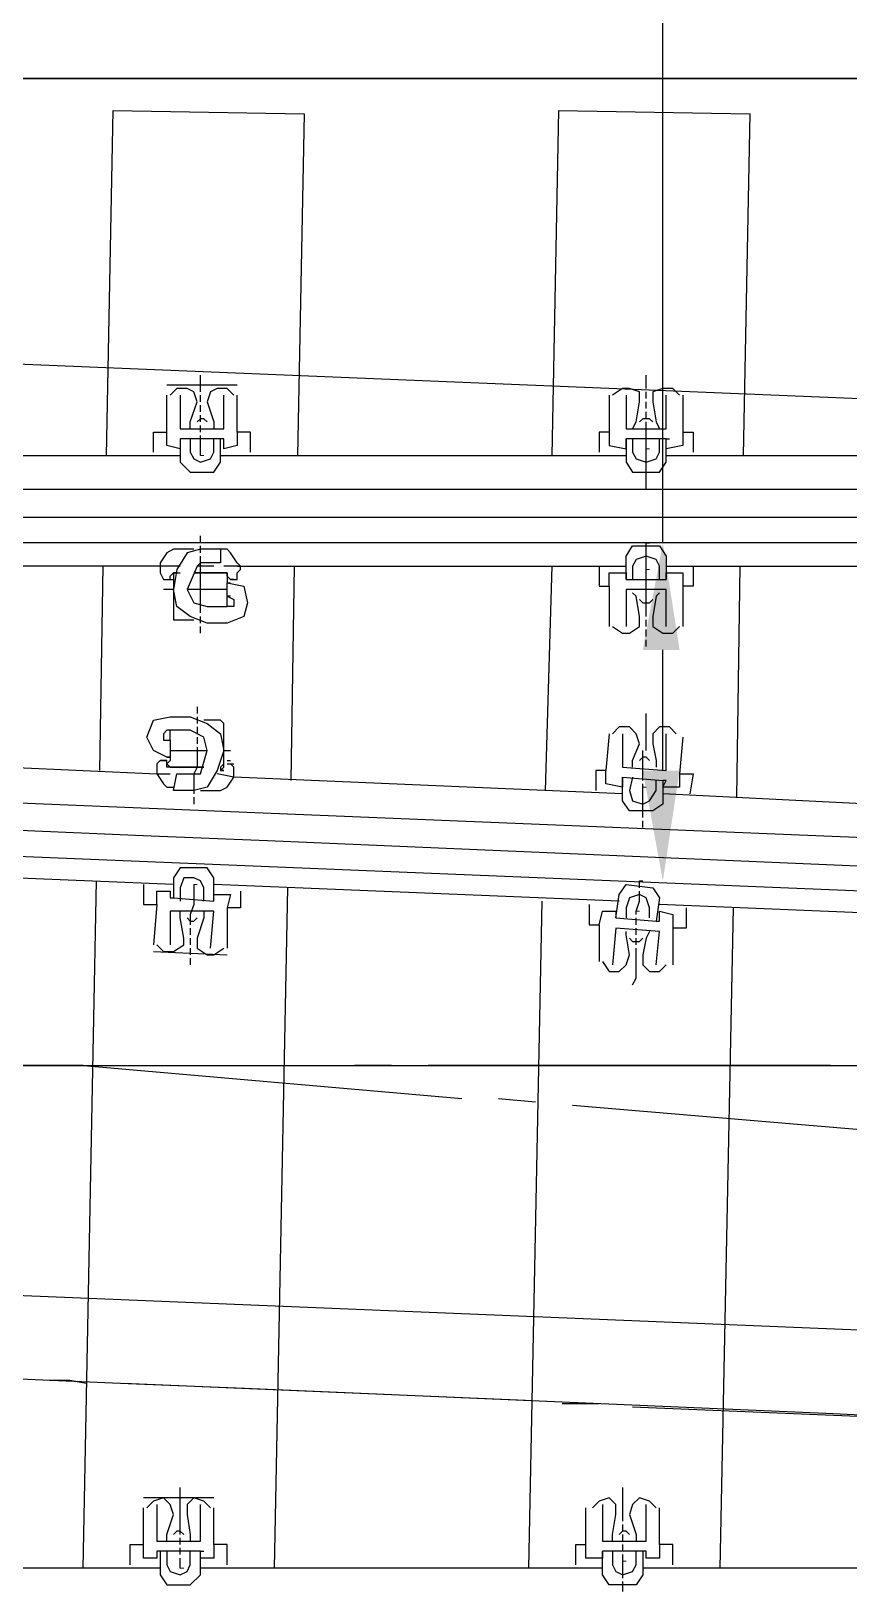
# Model space of a CAD drawing. Header units: millimetres. Extents: x -45 to 90, y -17 to 16.
# Drawn here: x 19.92 to 21.039, y -0.717 to 1.415 of the extents above; entities that cross this region are included whole.
import ezdxf

# ---------------------------------------------------------------- set-up
doc = ezdxf.new("R2010")
doc.units = ezdxf.units.MM
doc.layers.add('PDF_Geometry', color=7, linetype='Continuous')
doc.layers.add('PDF_Solid Fills', color=7, linetype='Continuous')

msp = doc.modelspace()

# ---------------------------------------------------------------- linework, layer by layer
at = {"color": 5}
msp.add_line((0, 1.35), (53.4325, 1.35), dxfattribs=at)
at = {"color": 2}
for p, q in [((0, 0.75), (53.4325, 0.75)), ((0, 0), (53.4325, 0)), ((0, 0), (42.783, 0))]:
    msp.add_line(p, q, dxfattribs=at)
at = {"color": 6}
msp.add_lwpolyline([(-0.0021, -1.3499), (23.64, -1.95), (23.7209, 1.35), (0.0002, 1.3501)], close=True, dxfattribs=at)
at = {"color": 2}
for radius in [500.8082, 500.0582]:
    msp.add_arc((-0.8299, -500.0575), radius, 85.235272, 89.904911, dxfattribs=at)
at = {"layer": 'PDF_Geometry', "lineweight": 25}
for points in [[(20.7844, 0.7151), (20.7844, 2.2233)], [(20.0234, 0.8343), (20.0326, 1.3065), (20.2939, 1.3019), (20.2847, 0.8343)], [(20.6331, 0.8343), (20.6423, 1.3065), (20.9036, 1.3019), (20.8944, 0.8343)], [(32.5654, -0.9971), (32.5096, -0.9928), (29.7237, -0.8144), (26.94, -0.6541), (24.1512, -0.5076), (21.3629, -0.3748), (18.0024, -0.2366), (18.0024, 1.0377), (21.4207, 0.8974), (24.2158, 0.7643), (27.011, 0.6174), (29.8016, 0.4522), (32.5756, 0.2745), (32.616, 0.2745)], [(20.1518, 0.9214), (20.1518, 0.9306), (20.1518, 0.9352), (20.1518, 0.9443)], [(20.7615, 0.926), (20.7615, 0.9352), (20.7615, 0.9399), (20.7615, 0.9443)], [(20.2022, 0.9306), (20.1059, 0.9306)], [(20.138, 0.871), (20.138, 0.8802), (20.1472, 0.9077), (20.1426, 0.9214), (20.1335, 0.926), (20.1197, 0.926), (20.1105, 0.9168)], [(20.1976, 0.9168), (20.1885, 0.926), (20.1747, 0.926), (20.1655, 0.9214), (20.161, 0.9077), (20.1701, 0.8802), (20.1701, 0.871)], [(20.7431, 0.871), (20.7477, 0.8802), (20.7523, 0.9077), (20.7523, 0.9214), (20.7386, 0.926), (20.7294, 0.926), (20.7156, 0.9168)], [(20.7615, 0.9122), (20.7615, 0.9214)], [(20.8073, 0.9168), (20.7981, 0.926), (20.7844, 0.926), (20.7706, 0.9214), (20.7706, 0.9077), (20.7752, 0.8802), (20.7798, 0.871)], [(20.0876, 0.8389), (20.0876, 0.8664), (20.1059, 0.8664), (20.1059, 0.9168)], [(20.1243, 0.9168), (20.1243, 0.871), (20.1839, 0.871), (20.1839, 0.9168)], [(20.1518, 0.9077), (20.1518, 0.9168)], [(20.1518, 0.8939), (20.1518, 0.9031)], [(20.2205, 0.8389), (20.2205, 0.8664), (20.2022, 0.8664), (20.2022, 0.9168)], [(20.7111, 0.9168), (20.7111, 0.8664), (20.6973, 0.8664), (20.6973, 0.8389)], [(20.734, 0.9168), (20.734, 0.871), (20.789, 0.871), (20.789, 0.9168)], [(20.7615, 0.8985), (20.7615, 0.9077)], [(20.8119, 0.9168), (20.8119, 0.8664), (20.8257, 0.8664), (20.8257, 0.8389)], [(20.161, 0.8802), (20.1564, 0.8847), (20.1518, 0.8847), (20.1472, 0.8802)], [(20.1518, 0.8802), (20.1518, 0.8893)], [(20.1518, 0.8664), (20.1518, 0.8756)], [(20.7706, 0.8802), (20.7661, 0.8847), (20.7569, 0.8847), (20.7523, 0.8802)], [(20.7615, 0.8847), (20.7615, 0.8939)], [(20.7615, 0.7885), (20.7615, 0.8022), (20.7615, 0.816), (20.7615, 0.8297), (20.7615, 0.8435), (20.7615, 0.8526), (20.7615, 0.8664), (20.7615, 0.8802)], [(20.1243, 0.8572), (20.1243, 0.8435), (20.1059, 0.8481), (20.1059, 0.8664)], [(20.138, 0.8572), (20.138, 0.8389), (20.1426, 0.8297), (20.1518, 0.8253), (20.1655, 0.8297), (20.1701, 0.8389), (20.1701, 0.8572)], [(20.1518, 0.8343), (20.1518, 0.8481), (20.1518, 0.8618)], [(20.2022, 0.8664), (20.2022, 0.8481), (20.1839, 0.8435), (20.1839, 0.8572), (20.1793, 0.8572)], [(20.7111, 0.8664), (20.7111, 0.8481), (20.734, 0.8435), (20.734, 0.8572), (20.734, 0.8253), (20.7431, 0.8114), (20.7798, 0.8114), (20.789, 0.8253), (20.789, 0.8572), (20.734, 0.8572)], [(20.7431, 0.8572), (20.7431, 0.8389), (20.7477, 0.8297), (20.7615, 0.8253), (20.7752, 0.8297), (20.7798, 0.8389), (20.7798, 0.8572)], [(20.8119, 0.8664), (20.8119, 0.8481), (20.789, 0.8435), (20.789, 0.8572), (20.7936, 0.8572)], [(19.5696, 0.8343), (20.1243, 0.8343)], [(20.1793, 0.8343), (20.734, 0.8343)], [(20.789, 0.8343), (21.3437, 0.8343)], [(32.5931, 0.7151), (18.6069, 0.7151), (18.6069, 0.7885), (32.5931, 0.7885), (32.6527, 0.7885), (32.7123, 0.7885), (40.7849, 0.7885), (41.9722, 0.7885)], [(32.7123, 0.7151), (32.6527, 0.7151), (32.5931, 0.7151), (19.0745, 0.7151), (18.1394, 0.7151), (17.1859, 0.7151), (17.1859, 0.6968), (17.1721, 0.6968), (17.1492, 0.6876), (17.14, 0.6693), (17.1492, 0.6464), (17.1675, 0.6372)], [(20.1426, 0.706), (20.1151, 0.706), (20.1059, 0.7014), (20.0968, 0.6876), (20.0968, 0.683), (20.0968, 0.6784), (20.0968, 0.6739), (20.1014, 0.6647), (20.1105, 0.6647), (20.1105, 0.6693), (20.1151, 0.6739), (20.1197, 0.6739), (20.1243, 0.6739)], [(20.2068, 0.683), (20.2022, 0.6876), (20.193, 0.7014), (20.1885, 0.706), (20.1793, 0.706), (20.1564, 0.706), (20.1518, 0.706), (20.1335, 0.7014), (20.1197, 0.6784), (20.1151, 0.6509)], [(20.1793, 0.706), (20.1793, 0.6876), (20.1518, 0.6876), (20.1472, 0.683)], [(20.1518, 0.7151), (20.1518, 0.7243)], [(20.1518, 0.7014), (20.1518, 0.7107)], [(20.7111, 0.6555), (20.7111, 0.6739), (20.734, 0.6739), (20.734, 0.6647), (20.734, 0.6968), (20.7431, 0.7107), (20.7798, 0.7107), (20.789, 0.6968), (20.789, 0.6647), (20.789, 0.6739), (20.8119, 0.6739), (20.8119, 0.6555)], [(20.7615, 0.6143), (20.7615, 0.6234), (20.7615, 0.628), (20.7615, 0.6372), (20.7615, 0.6418), (20.7615, 0.6509), (20.7615, 0.6555), (20.7615, 0.6647), (20.7615, 0.6693), (20.7615, 0.6784), (20.7615, 0.6876), (20.7615, 0.6922), (20.7615, 0.7014), (20.7615, 0.706), (20.7615, 0.7151), (20.7661, 0.7151)], [(20.1243, 0.683), (20.0968, 0.683), (19.5925, 0.683), (19.5742, 0.683)], [(20.0143, 0.4034), (20.0188, 0.683)], [(20.1701, 0.683), (20.1518, 0.683), (20.1472, 0.683), (20.1335, 0.6509), (20.1426, 0.6326), (20.161, 0.628), (20.1885, 0.628), (20.1885, 0.6418), (20.1976, 0.6372), (20.1976, 0.6326), (20.1976, 0.628), (20.1885, 0.628)], [(20.1518, 0.6189), (20.1518, 0.628), (20.1518, 0.6326), (20.1518, 0.6418), (20.1518, 0.6464), (20.1518, 0.6555), (20.1518, 0.6601), (20.1518, 0.6693), (20.1518, 0.6739), (20.1518, 0.683), (20.1518, 0.6876), (20.1518, 0.6968)], [(20.1976, 0.6647), (20.2022, 0.6647), (20.2022, 0.6739), (20.2068, 0.6784), (20.2068, 0.683), (20.1839, 0.683)], [(20.2022, 0.683), (20.734, 0.683)], [(20.2801, 0.683), (20.2756, 0.3897)], [(20.624, 0.3759), (20.6331, 0.683)], [(20.6973, 0.683), (20.6973, 0.6555), (20.7111, 0.6555), (20.7111, 0.6005)], [(20.7798, 0.6647), (20.7798, 0.683), (20.7752, 0.6922), (20.7615, 0.6968), (20.7477, 0.6922), (20.7431, 0.683), (20.7431, 0.6647)], [(20.789, 0.683), (21.3437, 0.683)], [(20.8257, 0.683), (20.8257, 0.6555), (20.8119, 0.6555), (20.8119, 0.6005)], [(20.8898, 0.683), (20.8852, 0.3669)], [(20.193, 0.6647), (20.1976, 0.6647), (20.193, 0.6647), (20.1885, 0.6693), (20.1885, 0.6647), (20.1885, 0.6601), (20.2114, 0.6555), (20.216, 0.6326), (20.2114, 0.6143), (20.1885, 0.6051), (20.161, 0.6051), (20.138, 0.6143), (20.1197, 0.628), (20.1151, 0.6509), (20.1014, 0.6509)], [(20.1014, 0.6647), (20.1059, 0.6647)], [(20.1105, 0.6647), (20.1151, 0.6647)], [(20.1197, 0.6739), (20.1151, 0.6739), (20.1151, 0.6693), (20.1151, 0.6143), (20.1151, 0.6097), (20.1197, 0.6097), (20.1426, 0.6097)], [(20.734, 0.6647), (20.789, 0.6647)], [(20.1885, 0.6509), (20.1747, 0.6509), (20.161, 0.6509), (20.1472, 0.6509), (20.1335, 0.6509)], [(20.193, 0.6418), (20.1885, 0.6418), (20.1885, 0.6601), (20.193, 0.6601)], [(20.7156, 0.6005), (20.7294, 0.5914), (20.7386, 0.5914), (20.7523, 0.6005), (20.7523, 0.6143), (20.7477, 0.6418), (20.7431, 0.6464)], [(20.789, 0.6005), (20.789, 0.6509), (20.734, 0.6509), (20.734, 0.6005)], [(20.7798, 0.6464), (20.7752, 0.6418), (20.7706, 0.6143), (20.7706, 0.6005), (20.7844, 0.5914), (20.7981, 0.5914), (20.8073, 0.6005)], [(20.7523, 0.6372), (20.7569, 0.6326), (20.7661, 0.6326), (20.7706, 0.6372)], [(20.1518, 0.6051), (20.1518, 0.6143)], [(20.1518, 0.5914), (20.1518, 0.6005)], [(20.7615, 0.6005), (20.7615, 0.6097)], [(20.7615, 0.5868), (20.7615, 0.5961)], [(20.7615, 0.573), (20.7615, 0.5822)], [(20.7844, 0.4034), (20.7844, 0.5684)], [(20.1472, 0.4905), (20.1472, 0.4815)], [(20.1059, 0.4217), (20.0876, 0.4309), (20.0784, 0.4492), (20.0876, 0.4722), (20.1105, 0.4767), (20.138, 0.4767), (20.161, 0.4676), (20.1793, 0.4538), (20.1839, 0.4309), (20.193, 0.4309)], [(20.1472, 0.4767), (20.1472, 0.4676)], [(20.1839, 0.4126), (20.1793, 0.408), (20.1793, 0.4034), (20.1839, 0.408), (20.1839, 0.4126), (20.1839, 0.4676), (20.1793, 0.4722), (20.1564, 0.4722)], [(20.7615, 0.4309), (20.7615, 0.4447), (20.7615, 0.4584), (20.7615, 0.4722), (20.7615, 0.4815)], [(20.1839, 0.4309), (20.1747, 0.4034), (20.161, 0.3805), (20.1426, 0.3759), (20.138, 0.3759), (20.1151, 0.3759), (20.1197, 0.3988), (20.1426, 0.3988), (20.1518, 0.3988), (20.161, 0.4309), (20.1564, 0.4492), (20.138, 0.4584), (20.1059, 0.4584), (20.1014, 0.4538), (20.1014, 0.4492), (20.1014, 0.4447), (20.1059, 0.4447), (20.1105, 0.4447), (20.1105, 0.4217), (20.1059, 0.4217), (20.1105, 0.4217), (20.1105, 0.4172), (20.1059, 0.4126), (20.1059, 0.4172), (20.0968, 0.4172), (20.0922, 0.4126), (20.0922, 0.408), (20.0922, 0.4034), (20.0922, 0.3988), (20.1014, 0.3851), (20.1059, 0.3805), (20.1151, 0.3805)], [(20.1105, 0.4447), (20.1105, 0.4584)], [(20.1472, 0.463), (20.1472, 0.4538)], [(20.1472, 0.4492), (20.1472, 0.4401)], [(20.7111, 0.4538), (20.7065, 0.4034), (20.6927, 0.4034), (20.6927, 0.3759)], [(20.7431, 0.408), (20.7431, 0.4172), (20.7523, 0.4401), (20.7477, 0.4538), (20.7386, 0.463), (20.7248, 0.463), (20.7156, 0.4538)], [(20.7294, 0.4538), (20.7294, 0.408), (20.789, 0.4034), (20.789, 0.4538)], [(20.8027, 0.4538), (20.7936, 0.463), (20.7798, 0.463), (20.7706, 0.4538), (20.7706, 0.4401), (20.7752, 0.4172), (20.7752, 0.408)], [(20.8119, 0.4492), (20.8073, 0.3988), (20.8257, 0.3988), (20.8211, 0.3713)], [(20.1105, 0.4309), (20.1197, 0.4309), (20.1243, 0.4309), (20.1335, 0.4309), (20.138, 0.4309), (20.1472, 0.4309), (20.1518, 0.4309), (20.161, 0.4309)], [(20.1472, 0.4355), (20.1472, 0.4263), (20.1472, 0.4217), (20.1472, 0.4126), (20.1472, 0.408), (20.1426, 0.3988), (20.1426, 0.3942), (20.1426, 0.3851), (20.1426, 0.3805), (20.1426, 0.3713)], [(20.7569, 0.3897), (20.7569, 0.4034), (20.7569, 0.4172), (20.7569, 0.4309)], [(32.6114, -0.3988), (32.5518, -0.3942), (29.7601, -0.2155), (26.973, -0.055), (24.1812, 0.0917), (21.3895, 0.2246), (18.6024, 0.3392), (18.6024, 0.4126), (21.3941, 0.298), (24.1858, 0.165), (26.9775, 0.0183), (29.7647, -0.1467), (32.5564, -0.3255), (32.616, -0.3255)], [(19.565, 0.4217), (19.5879, 0.4217), (20.0922, 0.3988), (20.1105, 0.3988)], [(20.0968, 0.4172), (20.1014, 0.4172), (20.1059, 0.4172)], [(20.1885, 0.4172), (20.193, 0.4172)], [(20.1885, 0.4126), (20.193, 0.4126)], [(20.7294, 0.3713), (20.1976, 0.3942), (20.1976, 0.3988), (20.1976, 0.4034), (20.1976, 0.408), (20.193, 0.4126), (20.1976, 0.4126)], [(20.7661, 0.4172), (20.7615, 0.4217), (20.7569, 0.4217), (20.7523, 0.4172)], [(20.1243, 0.3988), (20.1426, 0.3988), (20.1472, 0.3988)], [(20.1518, 0.3759), (20.1793, 0.3759), (20.1885, 0.3805), (20.1976, 0.3942), (20.1747, 0.3988)], [(20.8073, 0.3988), (20.8073, 0.3805), (20.7844, 0.3805), (20.789, 0.3897), (20.7844, 0.3897), (20.7844, 0.3576), (20.7706, 0.3484), (20.7386, 0.3484), (20.7294, 0.3621), (20.7294, 0.3942), (20.7294, 0.3805), (20.7065, 0.3851), (20.7065, 0.4034)], [(20.7294, 0.3942), (20.7844, 0.3897)], [(20.7431, 0.3942), (20.7386, 0.3759), (20.7431, 0.3621), (20.7569, 0.3576), (20.7661, 0.3621), (20.7752, 0.3759), (20.7752, 0.3897)], [(20.7569, 0.3392), (20.7569, 0.353), (20.7569, 0.3669), (20.7569, 0.3805), (20.7569, 0.3851)], [(20.1426, 0.3669), (20.1426, 0.3576)], [(21.3391, 0.3438), (20.7844, 0.3713)], [(20.7569, 0.3255), (20.7569, 0.3346)], [(20.1151, 0.2475), (19.5604, 0.2705)], [(20.1564, 0.2246), (20.1564, 0.243), (20.1518, 0.2523), (20.1426, 0.2567), (20.1289, 0.2567), (20.1243, 0.243), (20.1243, 0.2246)], [(19.9913, -0.6876), (20.0097, 0.2523)], [(20.0739, 0.2475), (20.0739, 0.22), (20.0922, 0.22), (20.0876, 0.165)], [(20.0922, 0.22), (20.0922, 0.2384), (20.1105, 0.2384), (20.1105, 0.2292), (20.1151, 0.2292)], [(20.1426, 0.2475), (20.1426, 0.2338), (20.1426, 0.22), (20.138, 0.2063), (20.138, 0.1925)], [(20.7248, 0.2246), (20.1701, 0.2475)], [(20.2068, 0.2384), (20.2068, 0.2155), (20.1885, 0.2155), (20.1885, 0.1604)], [(20.271, 0.243), (20.2526, -0.6876)], [(20.6973, 0.1925), (20.7019, 0.2109), (20.7202, 0.2109), (20.7202, 0.2017), (20.7248, 0.2338), (20.734, 0.2475), (20.7706, 0.243), (20.7798, 0.2292), (20.7752, 0.1971)], [(20.7477, 0.2063), (20.7477, 0.2109), (20.7523, 0.2246), (20.7523, 0.2384)], [(20.7523, 0.243), (20.7523, 0.2523), (20.7569, 0.2523)], [(20.1701, 0.2246), (20.1701, 0.2338), (20.193, 0.2338), (20.1885, 0.2155)], [(20.601, -0.6876), (20.6194, 0.2246)], [(20.6835, 0.22), (20.6835, 0.1925), (20.6973, 0.1925), (20.6973, 0.1421)], [(20.7661, 0.2017), (20.7661, 0.2155), (20.7615, 0.2292), (20.7523, 0.2338), (20.7386, 0.2292), (20.734, 0.2155), (20.734, 0.2017)], [(21.3299, 0.1971), (20.7798, 0.22)], [(20.8165, 0.2155), (20.8165, 0.1879), (20.7981, 0.1879), (20.7981, 0.1377)], [(20.8807, 0.2155), (20.8623, -0.6876)], [(20.0922, 0.165), (20.1014, 0.1559), (20.1151, 0.1559), (20.1289, 0.165), (20.1289, 0.1742), (20.1243, 0.2017), (20.1243, 0.2109)], [(20.1655, 0.1604), (20.1701, 0.2109), (20.1105, 0.2109), (20.1105, 0.165)], [(20.1335, 0.2017), (20.138, 0.1971), (20.1426, 0.1971), (20.1472, 0.2017)], [(20.1564, 0.2109), (20.1564, 0.2017), (20.1472, 0.1742), (20.1472, 0.1604), (20.161, 0.1513), (20.1701, 0.1513), (20.1839, 0.1604)], [(20.7202, 0.2017), (20.7752, 0.1971), (20.7798, 0.1971), (20.7798, 0.2109), (20.7981, 0.2063), (20.7981, 0.1879)], [(20.7477, 0.1925), (20.7477, 0.2017)], [(20.138, 0.1879), (20.138, 0.1788)], [(20.138, 0.1742), (20.138, 0.165)], [(20.7019, 0.1421), (20.7111, 0.1284), (20.7248, 0.1284), (20.734, 0.1377), (20.7386, 0.1513), (20.734, 0.1788), (20.734, 0.1834)], [(20.7752, 0.1377), (20.7798, 0.1834), (20.7202, 0.1879), (20.7156, 0.1377)], [(20.7386, 0.1742), (20.7431, 0.1696), (20.7523, 0.1696), (20.7569, 0.1742)], [(20.7477, 0.1788), (20.7477, 0.1879)], [(20.7477, 0.165), (20.7477, 0.1742)], [(20.7661, 0.1834), (20.7615, 0.1742), (20.7569, 0.1513), (20.7569, 0.1377), (20.7661, 0.1284), (20.7798, 0.1284), (20.789, 0.1377)], [(20.0876, 0.1559), (20.1885, 0.1513)], [(20.138, 0.1604), (20.138, 0.1513)], [(20.7431, 0.11), (20.7477, 0.1192), (20.7477, 0.1329), (20.7477, 0.1467), (20.7477, 0.1604)], [(20.138, 0.1467), (20.138, 0.1377)], [(19.9913, 0), (19.4688, 0)], [(20.5093, -0.0458), (19.9868, 0), (20.3122, 0)], [(20.4131, 0), (20.3627, 0)], [(21.0136, 0), (20.4635, 0)], [(20.6102, -0.0504), (20.5598, -0.0458)], [(21.2061, -0.1009), (20.6606, -0.055)], [(19.9959, -0.4353), (19.973, -0.4309), (19.9455, -0.4309)], [(20.5964, -0.4584), (20.0464, -0.4353)], [(20.6973, -0.463), (20.6469, -0.463)], [(21.2932, -0.4905), (20.7431, -0.4676)], [(20.1701, -0.5914), (20.0739, -0.5914)], [(20.1059, -0.6509), (20.1059, -0.6418), (20.1151, -0.6143), (20.1105, -0.6005), (20.1014, -0.5914), (20.0876, -0.5959), (20.0784, -0.6051)], [(20.1243, -0.6418), (20.1243, -0.6326), (20.1243, -0.628), (20.1243, -0.6189), (20.1243, -0.6143), (20.1243, -0.6051), (20.1243, -0.6005), (20.1243, -0.5914), (20.1243, -0.5868), (20.1243, -0.5776)], [(20.1655, -0.6051), (20.1564, -0.5959), (20.1426, -0.5914), (20.1335, -0.6005), (20.1335, -0.6143), (20.138, -0.6418), (20.138, -0.6509)], [(20.7156, -0.6509), (20.7156, -0.6418), (20.7202, -0.6143), (20.7202, -0.6005), (20.7111, -0.5914), (20.6973, -0.5959), (20.6881, -0.6051)], [(20.7294, -0.5776), (20.7294, -0.5822), (20.7294, -0.5868), (20.7294, -0.5959), (20.7294, -0.6005), (20.7294, -0.6097), (20.7294, -0.6143), (20.7294, -0.6234)], [(20.7752, -0.6051), (20.7661, -0.5959), (20.7523, -0.5914), (20.7431, -0.6005), (20.7386, -0.6143), (20.7477, -0.6418), (20.7477, -0.6509)], [(20.0555, -0.683), (20.0555, -0.6555), (20.0739, -0.6555), (20.0739, -0.6051)], [(20.0922, -0.6005), (20.0922, -0.6509), (20.1518, -0.6509), (20.1518, -0.6005)], [(20.1885, -0.683), (20.1885, -0.6555), (20.1701, -0.6555), (20.1701, -0.6051)], [(20.6652, -0.683), (20.6652, -0.6555), (20.679, -0.6555), (20.679, -0.6051)], [(20.7019, -0.6005), (20.7019, -0.6509), (20.7615, -0.6509), (20.7615, -0.6005)], [(20.7981, -0.683), (20.7981, -0.6555), (20.7798, -0.6555), (20.7798, -0.6051)], [(20.1289, -0.6418), (20.1243, -0.6372), (20.1197, -0.6372), (20.1151, -0.6418)], [(20.7386, -0.6418), (20.734, -0.6372), (20.7294, -0.6372), (20.7248, -0.6418)], [(20.7294, -0.628), (20.7294, -0.6372)], [(20.0968, -0.6645), (20.0968, -0.6968), (20.1059, -0.7105), (20.138, -0.7105), (20.1518, -0.6968), (20.1518, -0.6645), (20.0968, -0.6645), (20.0922, -0.6645), (20.0922, -0.6739), (20.0739, -0.6739), (20.0739, -0.6555)], [(20.1243, -0.6555), (20.1243, -0.6464)], [(20.1243, -0.6693), (20.1243, -0.6601)], [(20.1701, -0.6555), (20.1701, -0.6739), (20.1518, -0.6739), (20.1518, -0.6645), (20.1564, -0.6645)], [(20.7798, -0.6555), (20.7798, -0.6739), (20.7615, -0.6739), (20.7615, -0.6645), (20.7569, -0.6645), (20.7569, -0.6968), (20.7477, -0.7105), (20.7111, -0.7105), (20.7019, -0.6968), (20.7019, -0.6645), (20.7019, -0.6739), (20.679, -0.6739), (20.679, -0.6555)], [(20.7294, -0.6418), (20.7294, -0.6509)], [(20.7294, -0.6555), (20.7294, -0.6645)], [(20.1059, -0.6645), (20.1059, -0.683), (20.1105, -0.6922), (20.1243, -0.6968), (20.1335, -0.6922), (20.138, -0.683), (20.138, -0.6645)], [(20.1243, -0.6876), (20.1243, -0.6739)], [(20.7569, -0.6645), (20.7019, -0.6645)], [(20.7156, -0.6645), (20.7156, -0.683), (20.7202, -0.6922), (20.7294, -0.6968), (20.7431, -0.6922), (20.7477, -0.683), (20.7477, -0.6645)], [(20.7294, -0.6693), (20.7294, -0.6784), (20.7294, -0.6876), (20.7294, -0.6922), (20.7294, -0.7014)], [(20.0968, -0.6876), (19.5421, -0.6876)], [(20.7019, -0.6876), (20.1518, -0.6876)], [(21.3116, -0.6876), (20.7569, -0.6876)], [(20.7294, -0.706), (20.7294, -0.7197)]]:
    msp.add_lwpolyline(points, dxfattribs=at)
for points in [[(20.1793, 0.8253), (20.1793, 0.8572), (20.1243, 0.8572), (20.1243, 0.8253), (20.138, 0.8114), (20.1701, 0.8114)], [(20.1426, 0.6739), (20.1518, 0.6739), (20.1839, 0.6739), (20.1518, 0.6739)], [(20.1839, 0.6739), (20.1885, 0.6739), (20.1885, 0.6693), (20.1885, 0.6739)], [(20.1564, 0.408), (20.1472, 0.408), (20.1105, 0.408), (20.1059, 0.408), (20.1059, 0.4126), (20.1105, 0.408), (20.1151, 0.408), (20.1472, 0.408)], [(20.1839, 0.4034), (20.1793, 0.4034)], [(20.1151, 0.2567), (20.1151, 0.2292), (20.1701, 0.2246), (20.1701, 0.2567), (20.161, 0.2705), (20.1243, 0.2705)]]:
    msp.add_lwpolyline(points, close=True, dxfattribs=at)
at = {"layer": 'PDF_Geometry', "lineweight": 9}
for points in [[(20.1518, 0.8343), (20.1564, 0.8343)], [(20.7615, 0.8435), (20.7661, 0.8435)], [(20.7615, 0.7151), (20.7661, 0.7151)], [(20.1518, 0.683), (20.1564, 0.683)], [(20.7615, 0.6784), (20.7661, 0.6784)], [(20.1426, 0.3988), (20.1472, 0.3988)], [(20.7569, 0.3805), (20.7615, 0.3805)], [(20.1426, 0.2475), (20.1472, 0.2475)], [(20.7523, 0.2523), (20.7569, 0.2523)], [(20.7477, 0.2109), (20.7523, 0.2109)], [(20.7294, -0.6784), (20.734, -0.6784)], [(20.1243, -0.6876), (20.1289, -0.6876)]]:
    msp.add_lwpolyline(points, dxfattribs=at)
at = {"layer": 'PDF_Solid Fills', "transparency": 33554559}
for points in [[(20.7569, 0.5684), (20.8073, 0.5684), (20.7844, 0.7151)], [(20.7569, 0.4034), (20.8073, 0.4034), (20.7844, 0.2523)]]:
    msp.add_solid(points, dxfattribs=at)

doc.saveas('drawing.dxf')
